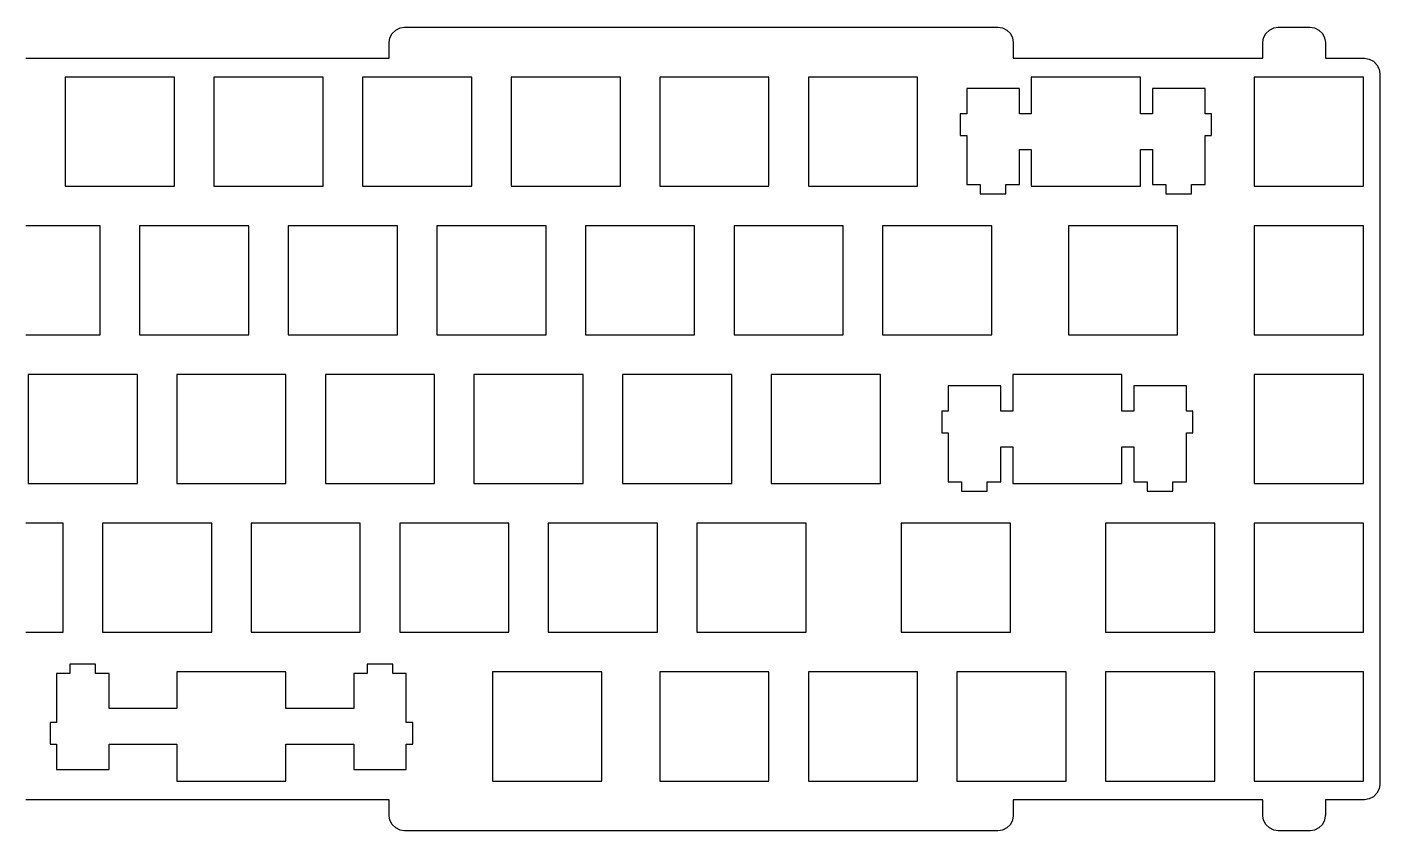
# Model space of a CAD drawing. Extents: x -41.2 to 44.6, y 16.4 to 45.4.
# Drawn here: x -4.36 to 44.59, y 16.37 to 45.44 of the extents above; entities that cross this region are included whole.
import ezdxf

# ---------------------------------------------------------------- set-up
doc = ezdxf.new("R2010")
doc.units = 0

msp = doc.modelspace()

# ---------------------------------------------------------------- linework, layer by layer
at = {"layer": 'Layer 1'}
for p, q in [((8.74888, 44.8814), (8.77513, 45.0474)), ((8.77513, 45.0474), (8.85556, 45.2055)), ((8.85556, 45.2055), (8.98115, 45.3308)), ((8.98115, 45.3308), (9.13891, 45.4112)), ((9.13891, 45.4112), (9.30532, 45.4377)), ((9.30532, 45.4377), (9.31417, 45.4377)), ((9.31417, 45.4377), (30.7616, 45.4377)), ((30.7616, 45.4377), (30.7705, 45.4377)), ((30.7705, 45.4377), (30.9366, 45.4112)), ((30.9366, 45.4112), (31.0944, 45.3308)), ((31.0944, 45.3308), (31.22, 45.2055)), ((31.22, 45.2055), (31.3004, 45.0474)), ((31.3004, 45.0474), (31.3266, 44.8814)), ((40.3577, 44.8814), (40.384, 45.0474)), ((40.384, 45.0474), (40.4644, 45.2055)), ((40.4644, 45.2055), (40.59, 45.3308)), ((40.59, 45.3308), (40.7478, 45.4112)), ((40.7478, 45.4112), (40.9142, 45.4377)), ((40.9142, 45.4377), (40.923, 45.4377)), ((40.923, 45.4377), (42.0505, 45.4377)), ((42.0505, 45.4377), (42.0594, 45.4377)), ((42.0594, 45.4377), (42.2255, 45.4112)), ((42.2255, 45.4112), (42.3833, 45.3308)), ((42.3833, 45.3308), (42.5088, 45.2055)), ((42.5088, 45.2055), (42.5893, 45.0474)), ((42.5893, 45.0474), (42.6155, 44.8814)), ((8.74888, 44.8724), (8.74888, 44.8814)), ((8.74888, 44.3088), (8.74888, 44.8724)), ((31.3266, 44.8814), (31.3266, 44.8724)), ((31.3266, 44.8724), (31.3266, 44.3088)), ((40.3577, 44.8724), (40.3577, 44.8814)), ((40.3577, 44.3088), (40.3577, 44.8724)), ((42.6155, 44.8814), (42.6155, 44.8724)), ((42.6155, 44.8724), (42.6155, 44.3088)), ((-4.39561, 44.3088), (-2.97039, 44.3088)), ((-2.97039, 44.3088), (0.98072, 44.3088)), ((0.98072, 44.3088), (2.40594, 44.3088)), ((2.40594, 44.3088), (6.35705, 44.3088)), ((6.35705, 44.3088), (7.78227, 44.3088)), ((7.78227, 44.3088), (8.74888, 44.3088)), ((31.3266, 44.3088), (31.5459, 44.3088)), ((31.5459, 44.3088), (31.9763, 44.3088)), ((31.9763, 44.3088), (35.9274, 44.3088)), ((35.9274, 44.3088), (36.3578, 44.3088)), ((36.3578, 44.3088), (38.2628, 44.3088)), ((38.2628, 44.3088), (38.4956, 44.3088)), ((38.4956, 44.3088), (38.6156, 44.3088)), ((38.6156, 44.3088), (40.0408, 44.3088)), ((40.0408, 44.3088), (40.3577, 44.3088)), ((42.6155, 44.3088), (44.0261, 44.3088)), ((44.0261, 44.3088), (44.0349, 44.3088)), ((44.0349, 44.3088), (44.201, 44.2823)), ((44.201, 44.2823), (44.3588, 44.2019)), ((44.3588, 44.2019), (44.4844, 44.0766)), ((44.4844, 44.0766), (44.5648, 43.9185)), ((0.98072, 43.6321), (-2.97039, 43.6321)), ((-2.97039, 43.6321), (-2.97039, 39.681)), ((0.98072, 39.681), (0.98072, 43.6321)), ((6.35705, 43.6321), (2.40594, 43.6321)), ((2.40594, 43.6321), (2.40594, 39.681)), ((6.35705, 39.681), (6.35705, 43.6321)), ((8.74888, 43.6321), (7.78227, 43.6321)), ((7.78227, 43.6321), (7.78227, 39.681)), ((11.7337, 43.6321), (8.74888, 43.6321)), ((11.7337, 39.681), (11.7337, 43.6321)), ((17.11, 43.6321), (13.1589, 43.6321)), ((13.1589, 43.6321), (13.1589, 39.681)), ((17.11, 39.681), (17.11, 43.6321)), ((22.4863, 43.6321), (18.5352, 43.6321)), ((18.5352, 43.6321), (18.5352, 39.681)), ((22.4863, 39.681), (22.4863, 43.6321)), ((27.8629, 43.6321), (23.9115, 43.6321)), ((23.9115, 43.6321), (23.9115, 39.681)), ((27.8629, 39.681), (27.8629, 43.6321)), ((35.9274, 43.6321), (31.9763, 43.6321)), ((31.9763, 43.6321), (31.9763, 42.3056)), ((35.9274, 42.3056), (35.9274, 43.6321)), ((40.3577, 43.6321), (40.0408, 43.6321)), ((40.0408, 43.6321), (40.0408, 39.681)), ((42.6155, 43.6321), (40.3577, 43.6321)), ((43.9922, 43.6321), (42.6155, 43.6321)), ((43.9922, 39.681), (43.9922, 43.6321)), ((44.5648, 43.9185), (44.5911, 43.7525)), ((44.5911, 43.7525), (44.5911, 43.7436)), ((44.5911, 43.7436), (44.5911, 18.0628)), ((31.3266, 43.2172), (29.6409, 43.2172)), ((29.6409, 43.2172), (29.6409, 42.3056)), ((31.5459, 43.2172), (31.3266, 43.2172)), ((31.5459, 42.3056), (31.5459, 43.2172)), ((38.2628, 43.2172), (36.3578, 43.2172)), ((36.3578, 43.2172), (36.3578, 42.3056)), ((38.2628, 42.3056), (38.2628, 43.2172)), ((29.6409, 42.3056), (29.4081, 42.3056)), ((29.4081, 42.3056), (29.4081, 41.5196)), ((31.9763, 42.3056), (31.5459, 42.3056)), ((36.3578, 42.3056), (35.9274, 42.3056)), ((38.4956, 42.3056), (38.2628, 42.3056)), ((38.4956, 41.5196), (38.4956, 42.3056)), ((29.4081, 41.5196), (29.6409, 41.5196)), ((29.6409, 41.5196), (29.6409, 39.7459)), ((38.2628, 39.7459), (38.2628, 41.5196)), ((38.2628, 41.5196), (38.4956, 41.5196)), ((31.5459, 39.7459), (31.5459, 41.0074)), ((31.5459, 41.0074), (31.9763, 41.0074)), ((31.9763, 41.0074), (31.9763, 39.681)), ((35.9274, 39.681), (35.9274, 41.0074)), ((35.9274, 41.0074), (36.3578, 41.0074)), ((36.3578, 41.0074), (36.3578, 39.7459)), ((-2.97039, 39.681), (-1.70744, 39.681)), ((-1.70744, 39.681), (-1.38656, 39.681)), ((-1.38656, 39.681), (-0.3635, 39.681)), ((-0.3635, 39.681), (-0.28222, 39.681)), ((-0.28222, 39.681), (0.98072, 39.681)), ((2.40594, 39.681), (3.66889, 39.681)), ((3.66889, 39.681), (5.01311, 39.681)), ((5.01311, 39.681), (5.09411, 39.681)), ((5.09411, 39.681), (6.35705, 39.681)), ((7.78227, 39.681), (8.74888, 39.681)), ((8.74888, 39.681), (9.04521, 39.681)), ((9.04521, 39.681), (9.36638, 39.681)), ((9.36638, 39.681), (9.59922, 39.681)), ((9.59922, 39.681), (10.3894, 39.681)), ((10.3894, 39.681), (10.4707, 39.681)), ((10.4707, 39.681), (11.7337, 39.681)), ((13.1589, 39.681), (14.4218, 39.681)), ((14.4218, 39.681), (15.7658, 39.681)), ((15.7658, 39.681), (15.847, 39.681)), ((15.847, 39.681), (17.11, 39.681)), ((18.5352, 39.681), (19.7982, 39.681)), ((19.7982, 39.681), (21.1424, 39.681)), ((21.1424, 39.681), (21.2234, 39.681)), ((21.2234, 39.681), (22.4863, 39.681)), ((23.9115, 39.681), (25.1745, 39.681)), ((25.1745, 39.681), (26.5187, 39.681)), ((26.5187, 39.681), (26.5997, 39.681)), ((26.5997, 39.681), (27.8629, 39.681)), ((29.6409, 39.7459), (30.1278, 39.7459)), ((30.1278, 39.7459), (30.1278, 39.4072)), ((31.0591, 39.4072), (31.0591, 39.7459)), ((31.0591, 39.7459), (31.3043, 39.7459)), ((31.3043, 39.7459), (31.3266, 39.7459)), ((31.3266, 39.7459), (31.5459, 39.7459)), ((31.9763, 39.681), (33.3205, 39.681)), ((33.3205, 39.681), (35.9274, 39.681)), ((36.3578, 39.7459), (36.8446, 39.7459)), ((36.8446, 39.7459), (36.8446, 39.4072)), ((37.776, 39.4072), (37.776, 39.7459)), ((37.776, 39.7459), (37.8237, 39.7459)), ((37.8237, 39.7459), (38.2628, 39.7459)), ((40.0408, 39.681), (40.3577, 39.681)), ((40.3577, 39.681), (42.6155, 39.681)), ((42.6155, 39.681), (43.9922, 39.681)), ((30.1278, 39.4072), (30.5511, 39.4072)), ((30.5511, 39.4072), (30.8737, 39.4072)), ((30.8737, 39.4072), (31.0591, 39.4072)), ((36.8446, 39.4072), (37.2714, 39.4072)), ((37.2714, 39.4072), (37.5908, 39.4072)), ((37.5908, 39.4072), (37.776, 39.4072)), ((-2.97039, 38.2555), (-4.39561, 38.2555)), ((-1.70744, 38.2555), (-2.97039, 38.2555)), ((-1.70744, 34.3044), (-1.70744, 38.2555)), ((0.98072, 38.2555), (-0.28222, 38.2555)), ((-0.28222, 38.2555), (-0.28222, 34.3044)), ((2.40594, 38.2555), (0.98072, 38.2555)), ((3.66889, 38.2555), (2.40594, 38.2555)), ((3.66889, 34.3044), (3.66889, 38.2555)), ((6.35705, 38.2555), (5.09411, 38.2555)), ((5.09411, 38.2555), (5.09411, 34.3044)), ((7.78227, 38.2555), (6.35705, 38.2555)), ((8.74888, 38.2555), (7.78227, 38.2555)), ((9.04521, 38.2555), (8.74888, 38.2555)), ((9.04521, 34.3044), (9.04521, 38.2555)), ((11.7337, 38.2555), (10.4707, 38.2555)), ((10.4707, 38.2555), (10.4707, 34.3044)), ((13.1589, 38.2555), (11.7337, 38.2555)), ((14.4218, 38.2555), (13.1589, 38.2555)), ((14.4218, 34.3044), (14.4218, 38.2555)), ((17.11, 38.2555), (15.847, 38.2555)), ((15.847, 38.2555), (15.847, 34.3044)), ((18.5352, 38.2555), (17.11, 38.2555)), ((19.7982, 38.2555), (18.5352, 38.2555)), ((19.7982, 34.3044), (19.7982, 38.2555)), ((22.4863, 38.2555), (21.2234, 38.2555)), ((21.2234, 38.2555), (21.2234, 34.3044)), ((23.9115, 38.2555), (22.4863, 38.2555)), ((25.1745, 38.2555), (23.9115, 38.2555)), ((25.1745, 34.3044), (25.1745, 38.2555)), ((27.8629, 38.2555), (26.5997, 38.2555)), ((26.5997, 38.2555), (26.5997, 34.3044)), ((29.4081, 38.2555), (27.8629, 38.2555)), ((29.6409, 38.2555), (29.4081, 38.2555)), ((30.1278, 38.2555), (29.6409, 38.2555)), ((30.5511, 38.2555), (30.1278, 38.2555)), ((30.5511, 34.3044), (30.5511, 38.2555)), ((35.9274, 38.2555), (33.3205, 38.2555)), ((33.3205, 38.2555), (33.3205, 34.3044)), ((36.3578, 38.2555), (35.9274, 38.2555)), ((36.8446, 38.2555), (36.3578, 38.2555)), ((37.2714, 38.2555), (36.8446, 38.2555)), ((37.2714, 34.3044), (37.2714, 38.2555)), ((40.3577, 38.2555), (40.0408, 38.2555)), ((40.0408, 38.2555), (40.0408, 34.3044)), ((42.6155, 38.2555), (40.3577, 38.2555)), ((43.9922, 38.2555), (42.6155, 38.2555)), ((43.9922, 34.3044), (43.9922, 38.2555)), ((-4.39561, 34.3044), (-4.31461, 34.3044)), ((-4.31461, 34.3044), (-3.52439, 34.3044)), ((-3.52439, 34.3044), (-3.29156, 34.3044)), ((-3.29156, 34.3044), (-2.97039, 34.3044)), ((-2.97039, 34.3044), (-2.80472, 34.3044)), ((-2.80472, 34.3044), (-1.87339, 34.3044)), ((-1.87339, 34.3044), (-1.70744, 34.3044)), ((-0.28222, 34.3044), (0.98072, 34.3044)), ((0.98072, 34.3044), (1.06172, 34.3044)), ((1.06172, 34.3044), (2.40594, 34.3044)), ((2.40594, 34.3044), (3.66889, 34.3044)), ((5.09411, 34.3044), (6.35705, 34.3044)), ((6.35705, 34.3044), (6.43833, 34.3044)), ((6.43833, 34.3044), (7.46139, 34.3044)), ((7.46139, 34.3044), (7.78227, 34.3044)), ((7.78227, 34.3044), (7.94822, 34.3044)), ((7.94822, 34.3044), (8.74888, 34.3044)), ((8.74888, 34.3044), (8.87955, 34.3044)), ((8.87955, 34.3044), (9.04521, 34.3044)), ((10.4707, 34.3044), (11.7337, 34.3044)), ((11.7337, 34.3044), (11.8147, 34.3044)), ((11.8147, 34.3044), (12.4866, 34.3044)), ((12.4866, 34.3044), (13.1589, 34.3044)), ((13.1589, 34.3044), (14.4218, 34.3044)), ((15.847, 34.3044), (16.4377, 34.3044)), ((16.4377, 34.3044), (17.11, 34.3044)), ((17.11, 34.3044), (17.191, 34.3044)), ((17.191, 34.3044), (18.5352, 34.3044)), ((18.5352, 34.3044), (19.7982, 34.3044)), ((21.2234, 34.3044), (22.4863, 34.3044)), ((22.4863, 34.3044), (22.5676, 34.3044)), ((22.5676, 34.3044), (23.9115, 34.3044)), ((23.9115, 34.3044), (25.1745, 34.3044)), ((26.5997, 34.3044), (27.272, 34.3044)), ((27.272, 34.3044), (27.8629, 34.3044)), ((27.8629, 34.3044), (28.7358, 34.3044)), ((28.7358, 34.3044), (28.9687, 34.3044)), ((28.9687, 34.3044), (29.4081, 34.3044)), ((29.4081, 34.3044), (29.6409, 34.3044)), ((29.6409, 34.3044), (30.1278, 34.3044)), ((30.1278, 34.3044), (30.5511, 34.3044)), ((33.3205, 34.3044), (35.2555, 34.3044)), ((35.2555, 34.3044), (35.6858, 34.3044)), ((35.6858, 34.3044), (35.9274, 34.3044)), ((35.9274, 34.3044), (36.3578, 34.3044)), ((36.3578, 34.3044), (36.8446, 34.3044)), ((36.8446, 34.3044), (37.2714, 34.3044)), ((40.0408, 34.3044), (40.3577, 34.3044)), ((40.3577, 34.3044), (42.6155, 34.3044)), ((42.6155, 34.3044), (43.9922, 34.3044)), ((-3.52439, 32.8789), (-4.31461, 32.8789)), ((-4.31461, 32.8789), (-4.31461, 28.9277)), ((-3.29156, 32.8789), (-3.52439, 32.8789)), ((-2.97039, 32.8789), (-3.29156, 32.8789)), ((-2.80472, 32.8789), (-2.97039, 32.8789)), ((-1.87339, 32.8789), (-2.80472, 32.8789)), ((-1.70744, 32.8789), (-1.87339, 32.8789)), ((-1.38656, 32.8789), (-1.70744, 32.8789)), ((-0.3635, 32.8789), (-1.38656, 32.8789)), ((-0.3635, 28.9277), (-0.3635, 32.8789)), ((2.40594, 32.8789), (1.06172, 32.8789)), ((1.06172, 32.8789), (1.06172, 28.9277)), ((3.66889, 32.8789), (2.40594, 32.8789)), ((5.01311, 32.8789), (3.66889, 32.8789)), ((5.01311, 28.9277), (5.01311, 32.8789)), ((7.46139, 32.8789), (6.43833, 32.8789)), ((6.43833, 32.8789), (6.43833, 28.9277)), ((7.78227, 32.8789), (7.46139, 32.8789)), ((7.94822, 32.8789), (7.78227, 32.8789)), ((8.74888, 32.8789), (7.94822, 32.8789)), ((8.87955, 32.8789), (8.74888, 32.8789)), ((9.04521, 32.8789), (8.87955, 32.8789)), ((9.36638, 32.8789), (9.04521, 32.8789)), ((9.59922, 32.8789), (9.36638, 32.8789)), ((10.3894, 32.8789), (9.59922, 32.8789)), ((10.3894, 28.9277), (10.3894, 32.8789)), ((12.4866, 32.8789), (11.8147, 32.8789)), ((11.8147, 32.8789), (11.8147, 28.9277)), ((13.1589, 32.8789), (12.4866, 32.8789)), ((14.4218, 32.8789), (13.1589, 32.8789)), ((15.7658, 32.8789), (14.4218, 32.8789)), ((15.7658, 28.9277), (15.7658, 32.8789)), ((18.5352, 32.8789), (17.191, 32.8789)), ((17.191, 32.8789), (17.191, 28.9277)), ((19.7982, 32.8789), (18.5352, 32.8789)), ((21.1424, 32.8789), (19.7982, 32.8789)), ((21.1424, 28.9277), (21.1424, 32.8789)), ((23.9115, 32.8789), (22.5676, 32.8789)), ((22.5676, 32.8789), (22.5676, 28.9277)), ((25.1745, 32.8789), (23.9115, 32.8789)), ((26.5187, 32.8789), (25.1745, 32.8789)), ((26.5187, 28.9277), (26.5187, 32.8789)), ((31.3266, 32.8789), (31.3043, 32.8789)), ((31.3043, 32.8789), (31.3043, 31.5524)), ((31.5459, 32.8789), (31.3266, 32.8789)), ((31.9763, 32.8789), (31.5459, 32.8789)), ((33.3205, 32.8789), (31.9763, 32.8789)), ((35.2555, 32.8789), (33.3205, 32.8789)), ((35.2555, 31.5524), (35.2555, 32.8789)), ((40.3577, 32.8789), (40.0408, 32.8789)), ((40.0408, 32.8789), (40.0408, 28.9277)), ((42.6155, 32.8789), (40.3577, 32.8789)), ((43.9922, 32.8789), (42.6155, 32.8789)), ((43.9922, 28.9277), (43.9922, 32.8789)), ((29.4081, 32.464), (28.9687, 32.464)), ((28.9687, 32.464), (28.9687, 31.5524)), ((29.6409, 32.464), (29.4081, 32.464)), ((30.1278, 32.464), (29.6409, 32.464)), ((30.5511, 32.464), (30.1278, 32.464)), ((30.8737, 32.464), (30.5511, 32.464)), ((30.8737, 31.5524), (30.8737, 32.464)), ((35.9274, 32.464), (35.6858, 32.464)), ((35.6858, 32.464), (35.6858, 31.5524)), ((36.3578, 32.464), (35.9274, 32.464)), ((36.8446, 32.464), (36.3578, 32.464)), ((37.2714, 32.464), (36.8446, 32.464)), ((37.5908, 32.464), (37.2714, 32.464)), ((37.5908, 31.5524), (37.5908, 32.464)), ((28.9687, 31.5524), (28.7358, 31.5524)), ((28.7358, 31.5524), (28.7358, 30.7664)), ((31.0591, 31.5524), (30.8737, 31.5524)), ((31.3043, 31.5524), (31.0591, 31.5524)), ((35.6858, 31.5524), (35.2555, 31.5524)), ((37.776, 31.5524), (37.5908, 31.5524)), ((37.8237, 31.5524), (37.776, 31.5524)), ((37.8237, 30.7664), (37.8237, 31.5524)), ((28.7358, 30.7664), (28.9687, 30.7664)), ((28.9687, 30.7664), (28.9687, 28.9927)), ((37.5908, 28.9927), (37.5908, 30.7664)), ((37.5908, 30.7664), (37.776, 30.7664)), ((37.776, 30.7664), (37.8237, 30.7664)), ((30.8737, 28.9927), (30.8737, 30.2542)), ((30.8737, 30.2542), (31.0591, 30.2542)), ((31.0591, 30.2542), (31.2231, 30.2542)), ((31.2231, 30.2542), (31.3043, 30.2542)), ((31.3043, 30.2542), (31.3043, 28.9277)), ((35.2555, 28.9277), (35.2555, 30.2542)), ((35.2555, 30.2542), (35.6858, 30.2542)), ((35.6858, 30.2542), (35.6858, 28.9927)), ((-4.31461, 28.9277), (-3.52439, 28.9277)), ((-3.52439, 28.9277), (-3.29156, 28.9277)), ((-3.29156, 28.9277), (-3.05167, 28.9277)), ((-3.05167, 28.9277), (-2.97039, 28.9277)), ((-2.97039, 28.9277), (-2.80472, 28.9277)), ((-2.80472, 28.9277), (-1.87339, 28.9277)), ((-1.87339, 28.9277), (-1.70744, 28.9277)), ((-1.70744, 28.9277), (-1.62645, 28.9277)), ((-1.62645, 28.9277), (-1.38656, 28.9277)), ((-1.38656, 28.9277), (-0.3635, 28.9277)), ((1.06172, 28.9277), (2.32494, 28.9277)), ((2.32494, 28.9277), (2.40594, 28.9277)), ((2.40594, 28.9277), (3.66889, 28.9277)), ((3.66889, 28.9277), (3.75017, 28.9277)), ((3.75017, 28.9277), (5.01311, 28.9277)), ((6.43833, 28.9277), (7.46139, 28.9277)), ((7.46139, 28.9277), (7.70127, 28.9277)), ((7.70127, 28.9277), (7.78227, 28.9277)), ((7.78227, 28.9277), (7.94822, 28.9277)), ((7.94822, 28.9277), (8.74888, 28.9277)), ((8.74888, 28.9277), (8.87955, 28.9277)), ((8.87955, 28.9277), (9.04521, 28.9277)), ((9.04521, 28.9277), (9.1265, 28.9277)), ((9.1265, 28.9277), (9.36638, 28.9277)), ((9.36638, 28.9277), (9.59922, 28.9277)), ((9.59922, 28.9277), (10.3894, 28.9277)), ((11.8147, 28.9277), (12.4866, 28.9277)), ((12.4866, 28.9277), (13.0776, 28.9277)), ((13.0776, 28.9277), (13.1589, 28.9277)), ((13.1589, 28.9277), (14.4218, 28.9277)), ((14.4218, 28.9277), (14.5028, 28.9277)), ((14.5028, 28.9277), (15.7658, 28.9277)), ((17.191, 28.9277), (18.4539, 28.9277)), ((18.4539, 28.9277), (18.5352, 28.9277)), ((18.5352, 28.9277), (19.7982, 28.9277)), ((19.7982, 28.9277), (19.8794, 28.9277)), ((19.8794, 28.9277), (21.1424, 28.9277)), ((22.5676, 28.9277), (23.8305, 28.9277)), ((23.8305, 28.9277), (23.9115, 28.9277)), ((23.9115, 28.9277), (25.1745, 28.9277)), ((25.1745, 28.9277), (26.5187, 28.9277)), ((28.9687, 28.9927), (29.4081, 28.9927)), ((29.4081, 28.9927), (29.4555, 28.9927)), ((29.4555, 28.9927), (29.4555, 28.654)), ((30.3868, 28.654), (30.3868, 28.9927)), ((30.3868, 28.9927), (30.5511, 28.9927)), ((30.5511, 28.9927), (30.8737, 28.9927)), ((31.3043, 28.9277), (31.3266, 28.9277)), ((31.3266, 28.9277), (31.5459, 28.9277)), ((31.5459, 28.9277), (31.9763, 28.9277)), ((31.9763, 28.9277), (33.2393, 28.9277)), ((33.2393, 28.9277), (33.3205, 28.9277)), ((33.3205, 28.9277), (34.6645, 28.9277)), ((34.6645, 28.9277), (35.2555, 28.9277)), ((35.6858, 28.9927), (35.9274, 28.9927)), ((35.9274, 28.9927), (36.1727, 28.9927)), ((36.1727, 28.9927), (36.1727, 28.654)), ((37.104, 28.654), (37.104, 28.9927)), ((37.104, 28.9927), (37.2714, 28.9927)), ((37.2714, 28.9927), (37.5908, 28.9927)), ((40.0408, 28.9277), (40.3577, 28.9277)), ((40.3577, 28.9277), (42.6155, 28.9277)), ((42.6155, 28.9277), (43.9922, 28.9277)), ((29.4555, 28.654), (29.6409, 28.654)), ((29.6409, 28.654), (30.1278, 28.654)), ((30.1278, 28.654), (30.3868, 28.654)), ((36.1727, 28.654), (36.3578, 28.654)), ((36.3578, 28.654), (36.8446, 28.654)), ((36.8446, 28.654), (37.104, 28.654)), ((-4.31461, 27.5022), (-4.39561, 27.5022)), ((-3.52439, 27.5022), (-4.31461, 27.5022)), ((-3.29156, 27.5022), (-3.52439, 27.5022)), ((-3.05167, 27.5022), (-3.29156, 27.5022)), ((-3.05167, 23.5511), (-3.05167, 27.5022)), ((-1.38656, 27.5022), (-1.62645, 27.5022)), ((-1.62645, 27.5022), (-1.62645, 23.5511)), ((-0.3635, 27.5022), (-1.38656, 27.5022)), ((-0.28222, 27.5022), (-0.3635, 27.5022)), ((0.98072, 27.5022), (-0.28222, 27.5022)), ((1.06172, 27.5022), (0.98072, 27.5022)), ((2.32494, 27.5022), (1.06172, 27.5022)), ((2.32494, 23.5511), (2.32494, 27.5022)), ((5.01311, 27.5022), (3.75017, 27.5022)), ((3.75017, 27.5022), (3.75017, 23.5511)), ((5.09411, 27.5022), (5.01311, 27.5022)), ((6.35705, 27.5022), (5.09411, 27.5022)), ((6.43833, 27.5022), (6.35705, 27.5022)), ((7.46139, 27.5022), (6.43833, 27.5022)), ((7.70127, 27.5022), (7.46139, 27.5022)), ((7.70127, 23.5511), (7.70127, 27.5022)), ((9.36638, 27.5022), (9.1265, 27.5022)), ((9.1265, 27.5022), (9.1265, 23.5511)), ((9.59922, 27.5022), (9.36638, 27.5022)), ((10.3894, 27.5022), (9.59922, 27.5022)), ((10.4707, 27.5022), (10.3894, 27.5022)), ((11.7337, 27.5022), (10.4707, 27.5022)), ((11.8147, 27.5022), (11.7337, 27.5022)), ((12.4866, 27.5022), (11.8147, 27.5022)), ((13.0776, 27.5022), (12.4866, 27.5022)), ((13.0776, 23.5511), (13.0776, 27.5022)), ((15.7658, 27.5022), (14.5028, 27.5022)), ((14.5028, 27.5022), (14.5028, 23.5511)), ((15.847, 27.5022), (15.7658, 27.5022)), ((16.4377, 27.5022), (15.847, 27.5022)), ((17.11, 27.5022), (16.4377, 27.5022)), ((17.191, 27.5022), (17.11, 27.5022)), ((18.4539, 27.5022), (17.191, 27.5022)), ((18.4539, 23.5511), (18.4539, 27.5022)), ((21.1424, 27.5022), (19.8794, 27.5022)), ((19.8794, 27.5022), (19.8794, 23.5511)), ((21.2234, 27.5022), (21.1424, 27.5022)), ((22.4863, 27.5022), (21.2234, 27.5022)), ((22.5676, 27.5022), (22.4863, 27.5022)), ((23.8305, 27.5022), (22.5676, 27.5022)), ((23.8305, 23.5511), (23.8305, 27.5022)), ((27.8629, 27.5022), (27.272, 27.5022)), ((27.272, 27.5022), (27.272, 23.5511)), ((28.7358, 27.5022), (27.8629, 27.5022)), ((28.9687, 27.5022), (28.7358, 27.5022)), ((29.4081, 27.5022), (28.9687, 27.5022)), ((29.4555, 27.5022), (29.4081, 27.5022)), ((29.6409, 27.5022), (29.4555, 27.5022)), ((30.1278, 27.5022), (29.6409, 27.5022)), ((30.3868, 27.5022), (30.1278, 27.5022)), ((30.5511, 27.5022), (30.3868, 27.5022)), ((30.8737, 27.5022), (30.5511, 27.5022)), ((31.0591, 27.5022), (30.8737, 27.5022)), ((31.2231, 27.5022), (31.0591, 27.5022)), ((31.2231, 23.5511), (31.2231, 27.5022)), ((35.2555, 27.5022), (34.6645, 27.5022)), ((34.6645, 27.5022), (34.6645, 23.5511)), ((35.6858, 27.5022), (35.2555, 27.5022)), ((35.9274, 27.5022), (35.6858, 27.5022)), ((36.1727, 27.5022), (35.9274, 27.5022)), ((36.3578, 27.5022), (36.1727, 27.5022)), ((36.8446, 27.5022), (36.3578, 27.5022)), ((37.104, 27.5022), (36.8446, 27.5022)), ((37.2714, 27.5022), (37.104, 27.5022)), ((37.5908, 27.5022), (37.2714, 27.5022)), ((37.776, 27.5022), (37.5908, 27.5022)), ((37.8237, 27.5022), (37.776, 27.5022)), ((38.2628, 27.5022), (37.8237, 27.5022)), ((38.4956, 27.5022), (38.2628, 27.5022)), ((38.6156, 27.5022), (38.4956, 27.5022)), ((38.6156, 23.5511), (38.6156, 27.5022)), ((40.3577, 27.5022), (40.0408, 27.5022)), ((40.0408, 27.5022), (40.0408, 23.5511)), ((42.6155, 27.5022), (40.3577, 27.5022)), ((43.9922, 27.5022), (42.6155, 27.5022)), ((43.9922, 23.5511), (43.9922, 27.5022)), ((-4.39561, 23.5511), (-4.31461, 23.5511)), ((-4.31461, 23.5511), (-3.52439, 23.5511)), ((-3.52439, 23.5511), (-3.29156, 23.5511)), ((-3.29156, 23.5511), (-3.05167, 23.5511)), ((-1.62645, 23.5511), (-1.38656, 23.5511)), ((-1.38656, 23.5511), (-0.3635, 23.5511)), ((-0.3635, 23.5511), (-0.28222, 23.5511)), ((-0.28222, 23.5511), (0.98072, 23.5511)), ((0.98072, 23.5511), (1.06172, 23.5511)), ((1.06172, 23.5511), (2.32494, 23.5511)), ((3.75017, 23.5511), (5.01311, 23.5511)), ((5.01311, 23.5511), (5.09411, 23.5511)), ((5.09411, 23.5511), (6.35705, 23.5511)), ((6.35705, 23.5511), (6.43833, 23.5511)), ((6.43833, 23.5511), (7.46139, 23.5511)), ((7.46139, 23.5511), (7.70127, 23.5511)), ((9.1265, 23.5511), (9.36638, 23.5511)), ((9.36638, 23.5511), (9.59922, 23.5511)), ((9.59922, 23.5511), (10.3894, 23.5511)), ((10.3894, 23.5511), (10.4707, 23.5511)), ((10.4707, 23.5511), (11.7337, 23.5511)), ((11.7337, 23.5511), (11.8147, 23.5511)), ((11.8147, 23.5511), (12.4866, 23.5511)), ((12.4866, 23.5511), (13.0776, 23.5511)), ((14.5028, 23.5511), (15.7658, 23.5511)), ((15.7658, 23.5511), (15.847, 23.5511)), ((15.847, 23.5511), (16.4377, 23.5511)), ((16.4377, 23.5511), (17.11, 23.5511)), ((17.11, 23.5511), (17.191, 23.5511)), ((17.191, 23.5511), (18.4539, 23.5511)), ((19.8794, 23.5511), (21.1424, 23.5511)), ((21.1424, 23.5511), (21.2234, 23.5511)), ((21.2234, 23.5511), (22.4863, 23.5511)), ((22.4863, 23.5511), (22.5676, 23.5511)), ((22.5676, 23.5511), (23.8305, 23.5511)), ((27.272, 23.5511), (27.8629, 23.5511)), ((27.8629, 23.5511), (28.7358, 23.5511)), ((28.7358, 23.5511), (28.9687, 23.5511)), ((28.9687, 23.5511), (29.2882, 23.5511)), ((29.2882, 23.5511), (29.4081, 23.5511)), ((29.4081, 23.5511), (29.4555, 23.5511)), ((29.4555, 23.5511), (29.6409, 23.5511)), ((29.6409, 23.5511), (30.1278, 23.5511)), ((30.1278, 23.5511), (30.3868, 23.5511)), ((30.3868, 23.5511), (30.5511, 23.5511)), ((30.5511, 23.5511), (30.8737, 23.5511)), ((30.8737, 23.5511), (31.0591, 23.5511)), ((31.0591, 23.5511), (31.2231, 23.5511)), ((34.6645, 23.5511), (35.2555, 23.5511)), ((35.2555, 23.5511), (35.6858, 23.5511)), ((35.6858, 23.5511), (35.9274, 23.5511)), ((35.9274, 23.5511), (36.1727, 23.5511)), ((36.1727, 23.5511), (36.3578, 23.5511)), ((36.3578, 23.5511), (36.8446, 23.5511)), ((36.8446, 23.5511), (37.104, 23.5511)), ((37.104, 23.5511), (37.2714, 23.5511)), ((37.2714, 23.5511), (37.5908, 23.5511)), ((37.5908, 23.5511), (37.776, 23.5511)), ((37.776, 23.5511), (37.8237, 23.5511)), ((37.8237, 23.5511), (38.2628, 23.5511)), ((38.2628, 23.5511), (38.4956, 23.5511)), ((38.4956, 23.5511), (38.6156, 23.5511)), ((40.0408, 23.5511), (40.3577, 23.5511)), ((40.3577, 23.5511), (42.6155, 23.5511)), ((42.6155, 23.5511), (43.9922, 23.5511)), ((-3.05167, 22.0607), (-3.29156, 22.0607)), ((-3.29156, 22.0607), (-3.29156, 20.287)), ((-2.97039, 22.0607), (-3.05167, 22.0607)), ((-2.80472, 22.0607), (-2.97039, 22.0607)), ((-1.87339, 22.3994), (-2.80472, 22.3994)), ((-2.80472, 22.3994), (-2.80472, 22.0607)), ((-1.87339, 22.0607), (-1.87339, 22.3994)), ((-1.70744, 22.0607), (-1.87339, 22.0607)), ((-1.62645, 22.0607), (-1.70744, 22.0607)), ((-1.38656, 22.0607), (-1.62645, 22.0607)), ((-1.38656, 20.7992), (-1.38656, 22.0607)), ((2.32494, 22.1256), (1.06172, 22.1256)), ((1.06172, 22.1256), (1.06172, 20.7992)), ((2.40594, 22.1256), (2.32494, 22.1256)), ((3.66889, 22.1256), (2.40594, 22.1256)), ((3.75017, 22.1256), (3.66889, 22.1256)), ((5.01311, 22.1256), (3.75017, 22.1256)), ((5.01311, 20.7992), (5.01311, 22.1256)), ((7.70127, 22.0607), (7.46139, 22.0607)), ((7.46139, 22.0607), (7.46139, 20.7992)), ((7.78227, 22.0607), (7.70127, 22.0607)), ((7.94822, 22.0607), (7.78227, 22.0607)), ((8.74888, 22.3994), (7.94822, 22.3994)), ((7.94822, 22.3994), (7.94822, 22.0607)), ((8.87955, 22.3994), (8.74888, 22.3994)), ((8.87955, 22.0607), (8.87955, 22.3994)), ((9.04521, 22.0607), (8.87955, 22.0607)), ((9.1265, 22.0607), (9.04521, 22.0607)), ((9.36638, 22.0607), (9.1265, 22.0607)), ((9.36638, 20.287), (9.36638, 22.0607)), ((13.0776, 22.1256), (12.4866, 22.1256)), ((12.4866, 22.1256), (12.4866, 18.1742)), ((13.1589, 22.1256), (13.0776, 22.1256)), ((14.4218, 22.1256), (13.1589, 22.1256)), ((14.5028, 22.1256), (14.4218, 22.1256)), ((15.7658, 22.1256), (14.5028, 22.1256)), ((15.847, 22.1256), (15.7658, 22.1256)), ((16.4377, 22.1256), (15.847, 22.1256)), ((16.4377, 18.1742), (16.4377, 22.1256)), ((19.7982, 22.1256), (18.5352, 22.1256)), ((18.5352, 22.1256), (18.5352, 18.1742)), ((19.8794, 22.1256), (19.7982, 22.1256)), ((21.1424, 22.1256), (19.8794, 22.1256)), ((21.2234, 22.1256), (21.1424, 22.1256)), ((22.4863, 22.1256), (21.2234, 22.1256)), ((22.4863, 18.1742), (22.4863, 22.1256)), ((25.1745, 22.1256), (23.9115, 22.1256)), ((23.9115, 22.1256), (23.9115, 18.1742)), ((26.5187, 22.1256), (25.1745, 22.1256)), ((26.5997, 22.1256), (26.5187, 22.1256)), ((27.272, 22.1256), (26.5997, 22.1256)), ((27.8629, 22.1256), (27.272, 22.1256)), ((27.8629, 18.1742), (27.8629, 22.1256)), ((29.4081, 22.1256), (29.2882, 22.1256)), ((29.2882, 22.1256), (29.2882, 18.1742)), ((29.4555, 22.1256), (29.4081, 22.1256)), ((29.6409, 22.1256), (29.4555, 22.1256)), ((30.1278, 22.1256), (29.6409, 22.1256)), ((30.3868, 22.1256), (30.1278, 22.1256)), ((30.5511, 22.1256), (30.3868, 22.1256)), ((30.8737, 22.1256), (30.5511, 22.1256)), ((31.0591, 22.1256), (30.8737, 22.1256)), ((31.2231, 22.1256), (31.0591, 22.1256)), ((31.3043, 22.1256), (31.2231, 22.1256)), ((31.3266, 22.1256), (31.3043, 22.1256)), ((31.5459, 22.1256), (31.3266, 22.1256)), ((31.9763, 22.1256), (31.5459, 22.1256)), ((33.2393, 22.1256), (31.9763, 22.1256)), ((33.2393, 18.1742), (33.2393, 22.1256)), ((35.2555, 22.1256), (34.6645, 22.1256)), ((34.6645, 22.1256), (34.6645, 18.1742)), ((35.6858, 22.1256), (35.2555, 22.1256)), ((35.9274, 22.1256), (35.6858, 22.1256)), ((36.1727, 22.1256), (35.9274, 22.1256)), ((36.3578, 22.1256), (36.1727, 22.1256)), ((36.8446, 22.1256), (36.3578, 22.1256)), ((37.104, 22.1256), (36.8446, 22.1256)), ((37.2714, 22.1256), (37.104, 22.1256)), ((37.5908, 22.1256), (37.2714, 22.1256)), ((37.776, 22.1256), (37.5908, 22.1256)), ((37.8237, 22.1256), (37.776, 22.1256)), ((38.2628, 22.1256), (37.8237, 22.1256)), ((38.4956, 22.1256), (38.2628, 22.1256)), ((38.6156, 22.1256), (38.4956, 22.1256)), ((38.6156, 18.1742), (38.6156, 22.1256)), ((40.3577, 22.1256), (40.0408, 22.1256)), ((40.0408, 22.1256), (40.0408, 18.1742)), ((42.6155, 22.1256), (40.3577, 22.1256)), ((43.9922, 22.1256), (42.6155, 22.1256)), ((43.9922, 18.1742), (43.9922, 22.1256)), ((-0.3635, 20.7992), (-1.38656, 20.7992)), ((-0.28222, 20.7992), (-0.3635, 20.7992)), ((0.98072, 20.7992), (-0.28222, 20.7992)), ((1.06172, 20.7992), (0.98072, 20.7992)), ((5.09411, 20.7992), (5.01311, 20.7992)), ((6.35705, 20.7992), (5.09411, 20.7992)), ((6.43833, 20.7992), (6.35705, 20.7992)), ((7.46139, 20.7992), (6.43833, 20.7992)), ((-3.29156, 20.287), (-3.52439, 20.287)), ((-3.52439, 20.287), (-3.52439, 19.501)), ((9.59922, 20.287), (9.36638, 20.287)), ((9.59922, 19.501), (9.59922, 20.287)), ((-3.52439, 19.501), (-3.29156, 19.501)), ((-3.29156, 19.501), (-3.29156, 18.5894)), ((-1.38656, 18.5894), (-1.38656, 19.501)), ((-1.38656, 19.501), (-0.28222, 19.501)), ((-0.28222, 19.501), (0.98072, 19.501)), ((0.98072, 19.501), (1.06172, 19.501)), ((1.06172, 19.501), (1.06172, 18.1742)), ((5.01311, 18.1742), (5.01311, 19.501)), ((5.01311, 19.501), (5.09411, 19.501)), ((5.09411, 19.501), (6.35705, 19.501)), ((6.35705, 19.501), (7.46139, 19.501)), ((7.46139, 19.501), (7.46139, 18.5894)), ((9.36638, 18.5894), (9.36638, 19.501)), ((9.36638, 19.501), (9.59922, 19.501)), ((-3.29156, 18.5894), (-2.97039, 18.5894)), ((-2.97039, 18.5894), (-1.70744, 18.5894)), ((-1.70744, 18.5894), (-1.38656, 18.5894)), ((1.06172, 18.1742), (2.40594, 18.1742)), ((2.40594, 18.1742), (3.66889, 18.1742)), ((3.66889, 18.1742), (5.01311, 18.1742)), ((7.46139, 18.5894), (7.78227, 18.5894)), ((7.78227, 18.5894), (8.74888, 18.5894)), ((8.74888, 18.5894), (9.04521, 18.5894)), ((9.04521, 18.5894), (9.36638, 18.5894)), ((12.4866, 18.1742), (13.1589, 18.1742)), ((13.1589, 18.1742), (14.4218, 18.1742)), ((14.4218, 18.1742), (15.847, 18.1742)), ((15.847, 18.1742), (16.4377, 18.1742)), ((18.5352, 18.1742), (19.7982, 18.1742)), ((19.7982, 18.1742), (19.8794, 18.1742)), ((19.8794, 18.1742), (21.1424, 18.1742)), ((21.1424, 18.1742), (21.2234, 18.1742)), ((21.2234, 18.1742), (22.4863, 18.1742)), ((23.9115, 18.1742), (25.1745, 18.1742)), ((25.1745, 18.1742), (26.5187, 18.1742)), ((26.5187, 18.1742), (26.5997, 18.1742)), ((26.5997, 18.1742), (27.272, 18.1742)), ((27.272, 18.1742), (27.8629, 18.1742)), ((29.2882, 18.1742), (29.4081, 18.1742)), ((29.4081, 18.1742), (29.4555, 18.1742)), ((29.4555, 18.1742), (29.6409, 18.1742)), ((29.6409, 18.1742), (30.1278, 18.1742)), ((30.1278, 18.1742), (30.3868, 18.1742)), ((30.3868, 18.1742), (30.5511, 18.1742)), ((30.5511, 18.1742), (30.8737, 18.1742)), ((30.8737, 18.1742), (31.0591, 18.1742)), ((31.0591, 18.1742), (31.2231, 18.1742)), ((31.2231, 18.1742), (31.3043, 18.1742)), ((31.3043, 18.1742), (31.3266, 18.1742)), ((31.3266, 18.1742), (31.5459, 18.1742)), ((31.5459, 18.1742), (31.9763, 18.1742)), ((31.9763, 18.1742), (33.2393, 18.1742)), ((34.6645, 18.1742), (35.2555, 18.1742)), ((35.2555, 18.1742), (35.6858, 18.1742)), ((35.6858, 18.1742), (35.9274, 18.1742)), ((35.9274, 18.1742), (36.1727, 18.1742)), ((36.1727, 18.1742), (36.3578, 18.1742)), ((36.3578, 18.1742), (36.8446, 18.1742)), ((36.8446, 18.1742), (37.104, 18.1742)), ((37.104, 18.1742), (37.2714, 18.1742)), ((37.2714, 18.1742), (37.5908, 18.1742)), ((37.5908, 18.1742), (37.776, 18.1742)), ((37.776, 18.1742), (37.8237, 18.1742)), ((37.8237, 18.1742), (38.2628, 18.1742)), ((38.2628, 18.1742), (38.4956, 18.1742)), ((38.4956, 18.1742), (38.6156, 18.1742)), ((40.0408, 18.1742), (40.3577, 18.1742)), ((40.3577, 18.1742), (42.6155, 18.1742)), ((42.6155, 18.1742), (43.9922, 18.1742)), ((44.4844, 17.7297), (44.3588, 17.6044)), ((44.5648, 17.8878), (44.4844, 17.7297)), ((44.5911, 18.0538), (44.5648, 17.8878)), ((44.5911, 18.0628), (44.5911, 18.0538)), ((-4.31461, 17.4978), (-4.39561, 17.4978)), ((-3.52439, 17.4978), (-4.31461, 17.4978)), ((-3.29156, 17.4978), (-3.52439, 17.4978)), ((-2.97039, 17.4978), (-3.29156, 17.4978)), ((-1.70744, 17.4978), (-2.97039, 17.4978)), ((-1.38656, 17.4978), (-1.70744, 17.4978)), ((-0.28222, 17.4978), (-1.38656, 17.4978)), ((0.98072, 17.4978), (-0.28222, 17.4978)), ((1.06172, 17.4978), (0.98072, 17.4978)), ((2.40594, 17.4978), (1.06172, 17.4978)), ((3.66889, 17.4978), (2.40594, 17.4978)), ((5.01311, 17.4978), (3.66889, 17.4978)), ((5.09411, 17.4978), (5.01311, 17.4978)), ((6.35705, 17.4978), (5.09411, 17.4978)), ((7.46139, 17.4978), (6.35705, 17.4978)), ((7.78227, 17.4978), (7.46139, 17.4978)), ((8.74888, 17.4978), (7.78227, 17.4978)), ((8.74888, 16.9339), (8.74888, 17.4978)), ((31.5459, 17.4978), (31.3266, 17.4978)), ((31.3266, 17.4978), (31.3266, 16.9339)), ((31.9763, 17.4978), (31.5459, 17.4978)), ((33.2393, 17.4978), (31.9763, 17.4978)), ((33.3205, 17.4978), (33.2393, 17.4978)), ((34.6645, 17.4978), (33.3205, 17.4978)), ((35.2555, 17.4978), (34.6645, 17.4978)), ((35.6858, 17.4978), (35.2555, 17.4978)), ((35.9274, 17.4978), (35.6858, 17.4978)), ((36.1727, 17.4978), (35.9274, 17.4978)), ((36.3578, 17.4978), (36.1727, 17.4978)), ((36.8446, 17.4978), (36.3578, 17.4978)), ((37.104, 17.4978), (36.8446, 17.4978)), ((37.2714, 17.4978), (37.104, 17.4978)), ((37.5908, 17.4978), (37.2714, 17.4978)), ((37.776, 17.4978), (37.5908, 17.4978)), ((37.8237, 17.4978), (37.776, 17.4978)), ((38.2628, 17.4978), (37.8237, 17.4978)), ((38.4956, 17.4978), (38.2628, 17.4978)), ((38.6156, 17.4978), (38.4956, 17.4978)), ((40.0408, 17.4978), (38.6156, 17.4978)), ((40.3577, 17.4978), (40.0408, 17.4978)), ((40.3577, 16.9339), (40.3577, 17.4978)), ((44.0261, 17.4978), (42.6155, 17.4978)), ((42.6155, 17.4978), (42.6155, 16.9339)), ((44.0367, 17.4978), (44.0261, 17.4978)), ((44.201, 17.524), (44.0367, 17.4978)), ((44.3588, 17.6044), (44.201, 17.524)), ((8.74888, 16.9249), (8.74888, 16.9339)), ((8.75006, 16.9175), (8.74888, 16.9249)), ((8.77513, 16.7589), (8.75006, 16.9175)), ((8.85556, 16.6009), (8.77513, 16.7589)), ((31.3004, 16.7589), (31.22, 16.6009)), ((31.3255, 16.9175), (31.3004, 16.7589)), ((31.3266, 16.9249), (31.3255, 16.9175)), ((31.3266, 16.9339), (31.3266, 16.9249)), ((40.3577, 16.9249), (40.3577, 16.9339)), ((40.3589, 16.9175), (40.3577, 16.9249)), ((40.384, 16.7589), (40.3589, 16.9175)), ((40.4644, 16.6009), (40.384, 16.7589)), ((42.5893, 16.7589), (42.5088, 16.6009)), ((42.6143, 16.9175), (42.5893, 16.7589)), ((42.6155, 16.9249), (42.6143, 16.9175)), ((42.6155, 16.9339), (42.6155, 16.9249)), ((8.98115, 16.4755), (8.85556, 16.6009)), ((9.13891, 16.3951), (8.98115, 16.4755)), ((9.30355, 16.3689), (9.13891, 16.3951)), ((9.31417, 16.3689), (9.30355, 16.3689)), ((30.7616, 16.3689), (9.31417, 16.3689)), ((30.7722, 16.3689), (30.7616, 16.3689)), ((30.9366, 16.3951), (30.7722, 16.3689)), ((31.0944, 16.4755), (30.9366, 16.3951)), ((31.22, 16.6009), (31.0944, 16.4755)), ((40.59, 16.4755), (40.4644, 16.6009)), ((40.7478, 16.3951), (40.59, 16.4755)), ((40.9124, 16.3689), (40.7478, 16.3951)), ((40.923, 16.3689), (40.9124, 16.3689)), ((42.0505, 16.3689), (40.923, 16.3689)), ((42.0611, 16.3689), (42.0505, 16.3689)), ((42.2255, 16.3951), (42.0611, 16.3689)), ((42.3833, 16.4755), (42.2255, 16.3951)), ((42.5088, 16.6009), (42.3833, 16.4755))]:
    msp.add_line(p, q, dxfattribs=at)

doc.saveas('drawing.dxf')
